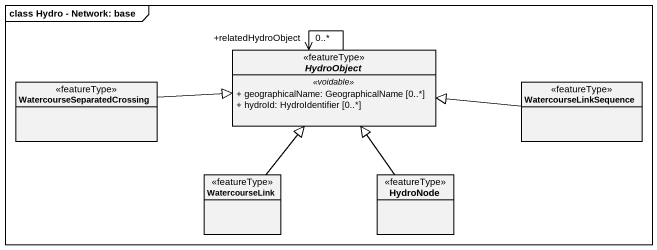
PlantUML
@startuml
mainframe class Hydro - Network: base
hide circle
hide empty members
skinparam classAttributeIconSize 0
abstract class HydroObject <<featureType>> {
  .. <<voidable>> ..
  + geographicalName: GeographicalName [0..*]
  + hydroId: HydroIdentifier [0..*]
}
class WatercourseSeparatedCrossing <<featureType>>
class WatercourseLinkSequence <<featureType>>
class WatercourseLink <<featureType>>
class HydroNode <<featureType>>
HydroObject --> "+relatedHydroObject\n0..*" HydroObject
WatercourseSeparatedCrossing -right-|> HydroObject
WatercourseLinkSequence -left-|> HydroObject
WatercourseLink -up-|> HydroObject
HydroNode -up-|> HydroObject
@enduml
